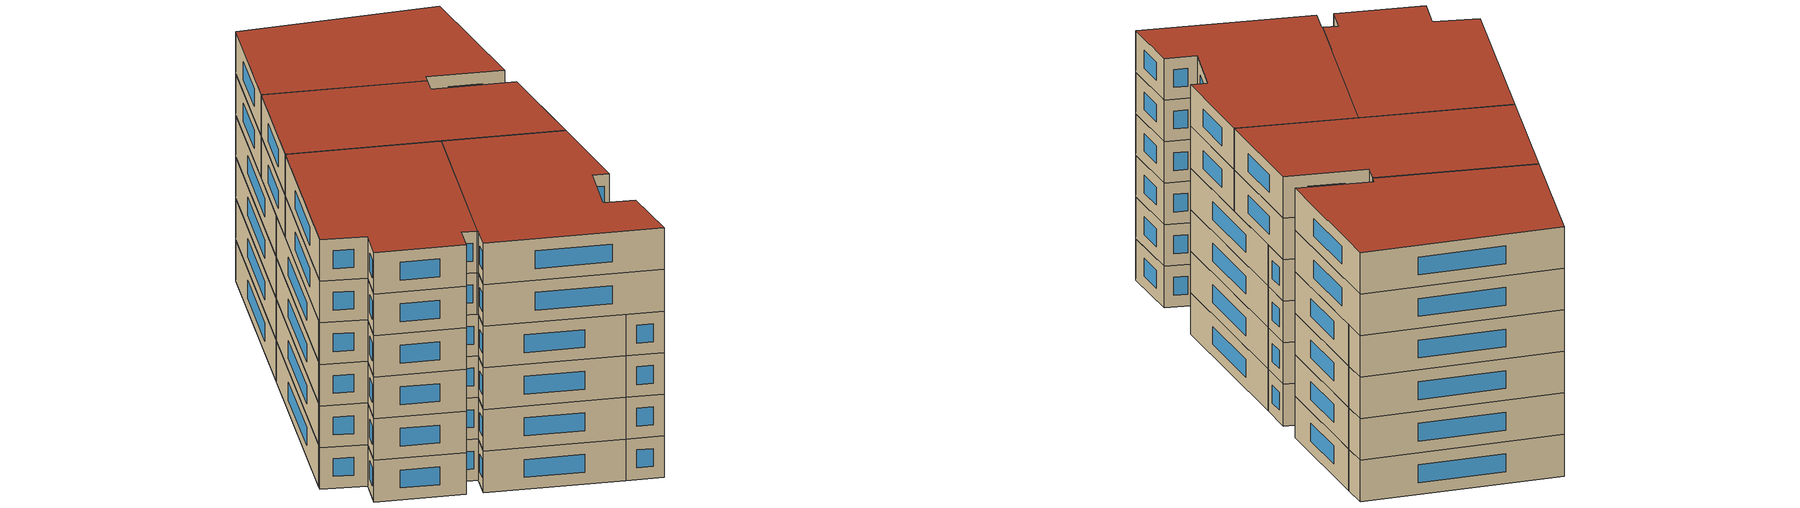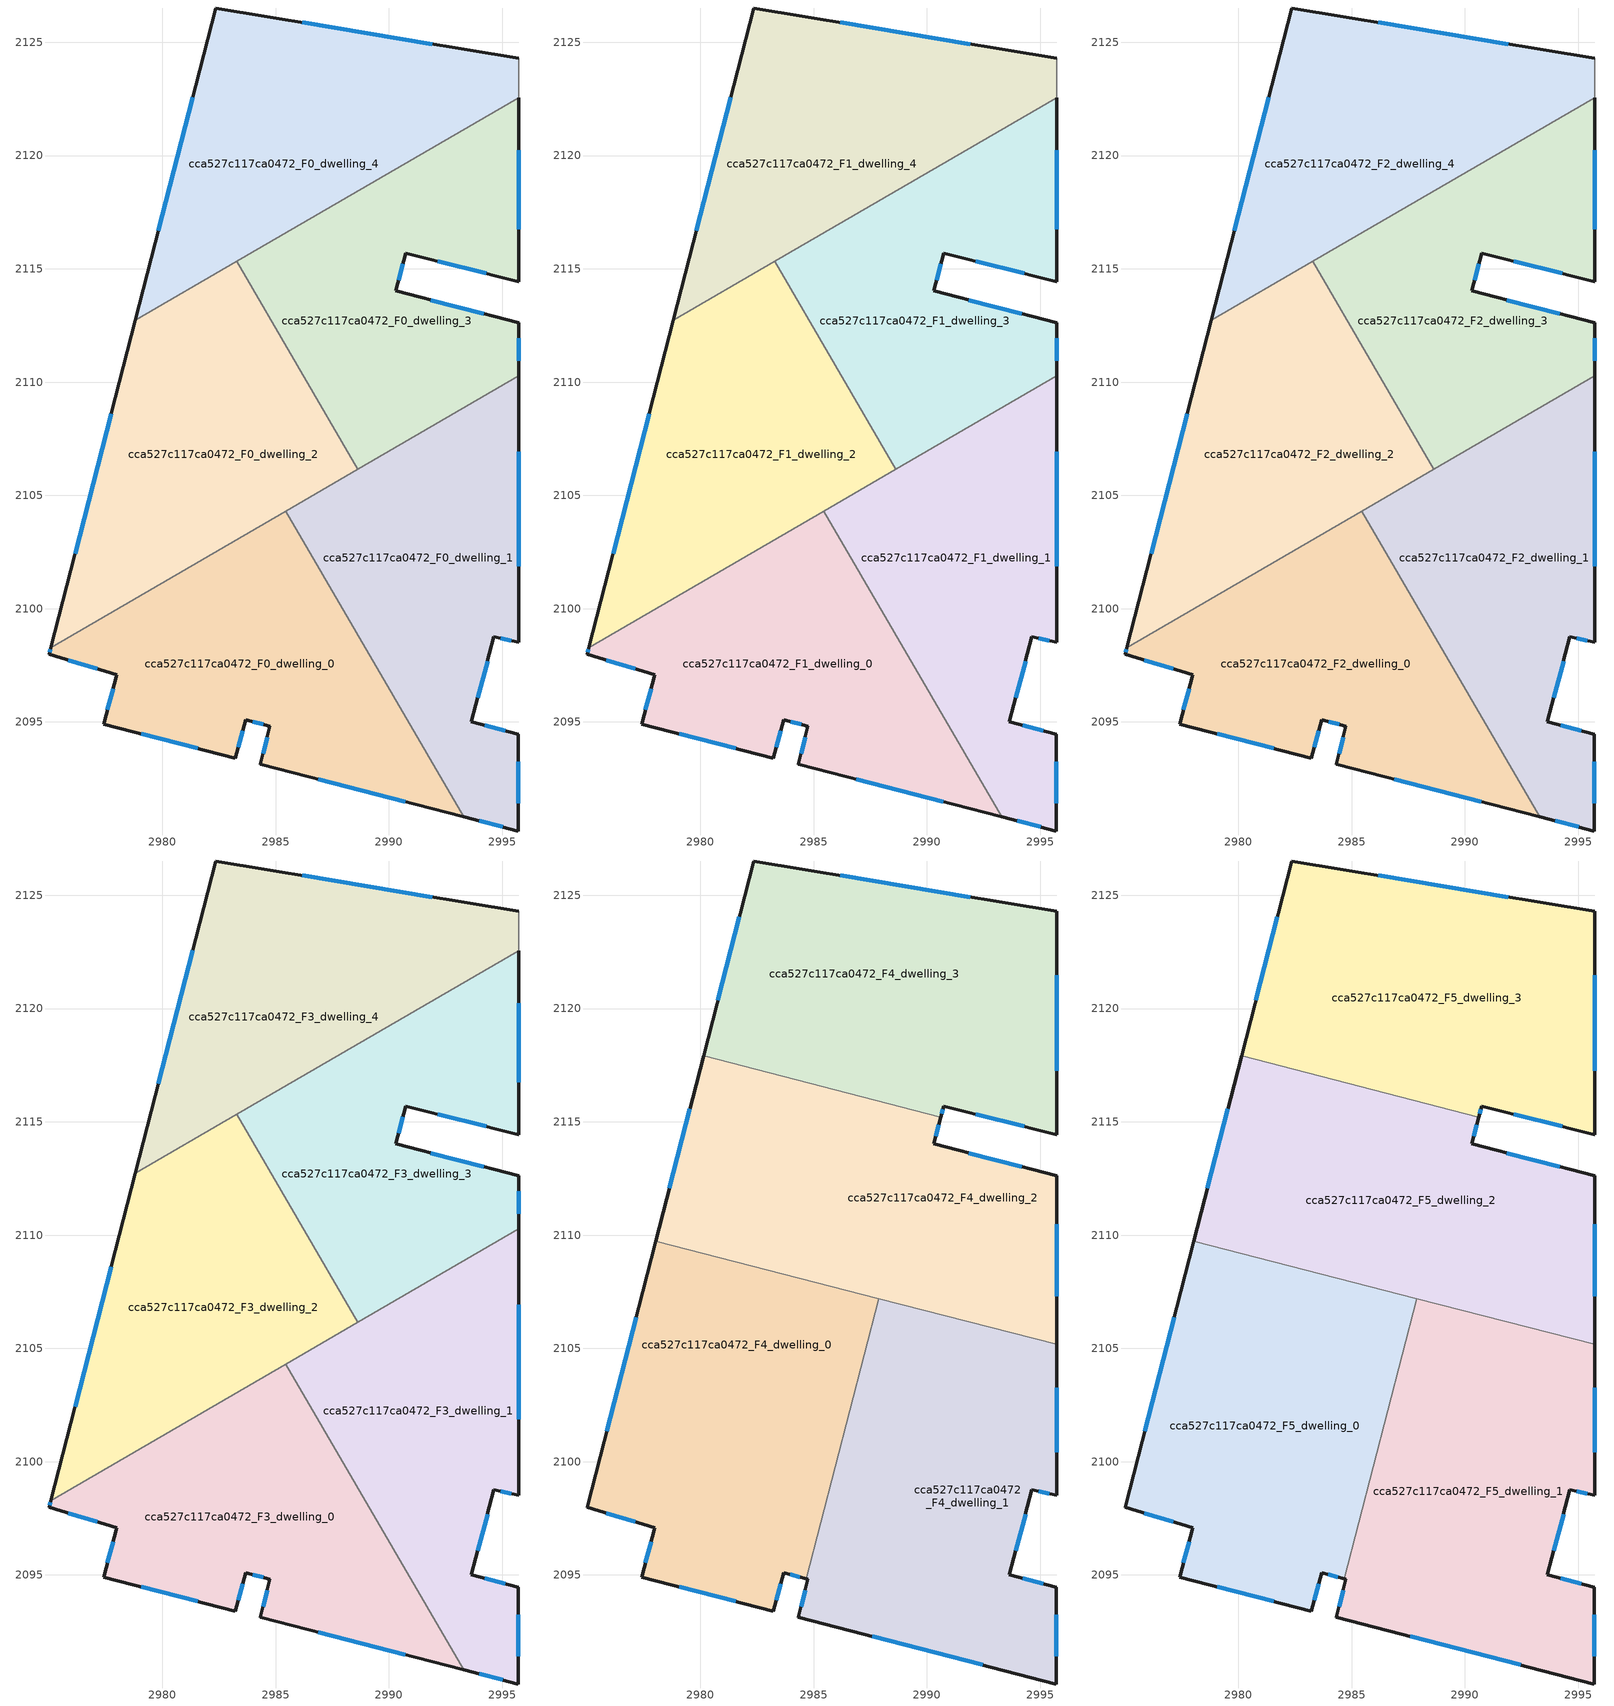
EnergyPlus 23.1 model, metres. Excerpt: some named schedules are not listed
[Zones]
cca527c117ca0472_F0_dwelling_0
 floor ground (EU_floor_Construction): 2985.46,2104.31 2993.3,2090.81 2984.33,2093.12 2984.76,2094.8 2983.68,2095.1 2983.23,2093.41 2977.42,2094.91 2977.99,2097.08 2975.01,2097.98 2975.09,2098.29 z0
 wall outside (EU_wall_Construction): 2975.09,2098.29 2975.01,2097.98 2977.99,2097.08 2977.42,2094.91 2983.23,2093.41 2983.68,2095.1 2984.76,2094.8 2984.33,2093.12 2993.3,2090.81 z0:3
 wall to cca527c117ca0472_F0_dwelling_1 (EU_wall_Construction): 2993.3,2090.81 2985.46,2104.31 z0:3
 wall to cca527c117ca0472_F0_dwelling_2 (EU_wall_Construction): 2985.46,2104.31 2975.09,2098.29 z0:3
 window (EU_Window_Construction): 2975.06,2098.2 2975.03,2098.07 / 2986.89,2092.46 2990.73,2091.47 / 2984.63,2094.32 2984.45,2093.6 / 2983.99,2095.01 2984.45,2094.89 / 2983.36,2093.89 2983.55,2094.62 / 2979.08,2094.48 2981.57,2093.83 / 2977.83,2096.46 2977.58,2095.53 / 2975.86,2097.73 2977.14,2097.34 z0.86:2.14
cca527c117ca0472_F0_dwelling_1
 floor ground (EU_floor_Construction): 2995.73,2110.27 2995.72,2098.52 2994.64,2098.75 2993.65,2095 2995.72,2094.46 2995.72,2090.18 2993.3,2090.81 2985.46,2104.31 z0
 wall outside (EU_wall_Construction): 2993.3,2090.81 2995.72,2090.18 2995.72,2094.46 2993.65,2095 2994.64,2098.75 2995.72,2098.52 2995.73,2110.27 z0:3
 wall to cca527c117ca0472_F0_dwelling_3 (EU_wall_Construction): 2995.73,2110.27 2988.63,2106.15 z0:3
 wall to cca527c117ca0472_F0_dwelling_2 (EU_wall_Construction): 2988.63,2106.15 2985.46,2104.31 z0:3
 window (EU_Window_Construction): 2994.95,2098.68 2995.42,2098.59 / 2993.93,2096.07 2994.36,2097.68 / 2995.13,2094.62 2994.24,2094.85 / 2995.72,2091.41 2995.72,2093.24 / 2993.99,2090.63 2995.03,2090.36 / 2995.73,2101.88 2995.73,2106.92 z0.86:2.14
cca527c117ca0472_F0_dwelling_2
 floor ground (EU_floor_Construction): 2983.29,2115.33 2988.63,2106.15 2975.09,2098.29 2978.81,2112.73 z0
 wall outside (EU_wall_Construction): 2978.81,2112.73 2975.09,2098.29 z0:3
 wall to cca527c117ca0472_F0_dwelling_3 (EU_wall_Construction): 2988.63,2106.15 2983.29,2115.33 z0:3
 wall to cca527c117ca0472_F0_dwelling_4 (EU_wall_Construction): 2983.29,2115.33 2978.81,2112.73 z0:3
 window (EU_Window_Construction): 2977.75,2108.6 2976.15,2102.41 z0.86:2.14
cca527c117ca0472_F0_dwelling_3
 floor ground (EU_floor_Construction): 2995.74,2122.56 2995.73,2114.43 2990.74,2115.7 2990.31,2114.02 2995.73,2112.61 2995.73,2110.27 2988.63,2106.15 2983.29,2115.33 z0
 wall outside (EU_wall_Construction): 2995.73,2110.27 2995.73,2112.61 2990.31,2114.02 2990.74,2115.7 2995.73,2114.43 2995.74,2122.56 z0:3
 wall to cca527c117ca0472_F0_dwelling_4 (EU_wall_Construction): 2995.74,2122.56 2983.29,2115.33 z0:3
 window (EU_Window_Construction): 2995.73,2110.94 2995.73,2111.95 / 2995.73,2116.76 2995.74,2120.24 / 2992.17,2115.33 2994.31,2114.79 / 2990.44,2114.5 2990.62,2115.22 / 2994.18,2113.02 2991.86,2113.62 z0.86:2.14
cca527c117ca0472_F0_dwelling_4
 floor ground (EU_floor_Construction): 2995.74,2124.29 2995.74,2122.56 2978.81,2112.73 2982.36,2126.51 z0
 wall outside (EU_wall_Construction): 2995.74,2124.29 2982.36,2126.51 2978.81,2112.73 z0:3
 wall adiabatic (EU_wall_Construction): 2995.74,2122.56 2995.74,2124.29 z0:3
 window (EU_Window_Construction): 2991.92,2124.92 2986.19,2125.88 / 2981.35,2122.58 2979.83,2116.67 z0.86:2.14
cca527c117ca0472_F1_dwelling_0
 floor to cca527c117ca0472_F0_dwelling_0 (EU_floor_Construction): 2985.46,2104.31 2993.3,2090.81 2984.33,2093.12 2984.76,2094.8 2983.68,2095.1 2983.23,2093.41 2977.42,2094.91 2977.99,2097.08 2975.01,2097.98 2975.09,2098.29 z3
 wall outside (EU_wall_Construction): 2975.09,2098.29 2975.01,2097.98 2977.99,2097.08 2977.42,2094.91 2983.23,2093.41 2983.68,2095.1 2984.76,2094.8 2984.33,2093.12 2993.3,2090.81 z3:6
 wall to cca527c117ca0472_F1_dwelling_1 (EU_wall_Construction): 2993.3,2090.81 2985.46,2104.31 z3:6
 wall to cca527c117ca0472_F1_dwelling_2 (EU_wall_Construction): 2985.46,2104.31 2975.09,2098.29 z3:6
 window (EU_Window_Construction): 2975.06,2098.2 2975.03,2098.07 / 2986.89,2092.46 2990.73,2091.47 / 2984.63,2094.32 2984.45,2093.6 / 2983.99,2095.01 2984.45,2094.89 / 2983.36,2093.89 2983.55,2094.62 / 2979.08,2094.48 2981.57,2093.83 / 2977.83,2096.46 2977.58,2095.53 / 2975.86,2097.73 2977.14,2097.34 z3.86:5.14
cca527c117ca0472_F1_dwelling_1
 floor to cca527c117ca0472_F0_dwelling_1 (EU_floor_Construction): 2995.73,2110.27 2995.72,2098.52 2994.64,2098.75 2993.65,2095 2995.72,2094.46 2995.72,2090.18 2993.3,2090.81 2985.46,2104.31 z3
 wall outside (EU_wall_Construction): 2993.3,2090.81 2995.72,2090.18 2995.72,2094.46 2993.65,2095 2994.64,2098.75 2995.72,2098.52 2995.73,2110.27 z3:6
 wall to cca527c117ca0472_F1_dwelling_3 (EU_wall_Construction): 2995.73,2110.27 2988.63,2106.15 z3:6
 wall to cca527c117ca0472_F1_dwelling_2 (EU_wall_Construction): 2988.63,2106.15 2985.46,2104.31 z3:6
 window (EU_Window_Construction): 2994.95,2098.68 2995.42,2098.59 / 2993.93,2096.07 2994.36,2097.68 / 2995.13,2094.62 2994.24,2094.85 / 2995.72,2091.41 2995.72,2093.24 / 2993.99,2090.63 2995.03,2090.36 / 2995.73,2101.88 2995.73,2106.92 z3.86:5.14
cca527c117ca0472_F1_dwelling_2
 floor to cca527c117ca0472_F0_dwelling_2 (EU_floor_Construction): 2983.29,2115.33 2988.63,2106.15 2975.09,2098.29 2978.81,2112.73 z3
 wall outside (EU_wall_Construction): 2978.81,2112.73 2975.09,2098.29 z3:6
 wall to cca527c117ca0472_F1_dwelling_3 (EU_wall_Construction): 2988.63,2106.15 2983.29,2115.33 z3:6
 wall to cca527c117ca0472_F1_dwelling_4 (EU_wall_Construction): 2983.29,2115.33 2978.81,2112.73 z3:6
 window (EU_Window_Construction): 2977.75,2108.6 2976.15,2102.41 z3.86:5.14
cca527c117ca0472_F1_dwelling_3
 floor to cca527c117ca0472_F0_dwelling_3 (EU_floor_Construction): 2995.74,2122.56 2995.73,2114.43 2990.74,2115.7 2990.31,2114.02 2995.73,2112.61 2995.73,2110.27 2988.63,2106.15 2983.29,2115.33 z3
 wall outside (EU_wall_Construction): 2995.73,2110.27 2995.73,2112.61 2990.31,2114.02 2990.74,2115.7 2995.73,2114.43 2995.74,2122.56 z3:6
 wall to cca527c117ca0472_F1_dwelling_4 (EU_wall_Construction): 2995.74,2122.56 2983.29,2115.33 z3:6
 window (EU_Window_Construction): 2995.73,2110.94 2995.73,2111.95 / 2995.73,2116.76 2995.74,2120.24 / 2992.17,2115.33 2994.31,2114.79 / 2990.44,2114.5 2990.62,2115.22 / 2994.18,2113.02 2991.86,2113.62 z3.86:5.14
cca527c117ca0472_F1_dwelling_4
 floor to cca527c117ca0472_F0_dwelling_4 (EU_floor_Construction): 2995.74,2124.29 2995.74,2122.56 2978.81,2112.73 2982.36,2126.51 z3
 wall outside (EU_wall_Construction): 2995.74,2124.29 2982.36,2126.51 2978.81,2112.73 z3:6
 wall adiabatic (EU_wall_Construction): 2995.74,2122.56 2995.74,2124.29 z3:6
 window (EU_Window_Construction): 2991.92,2124.92 2986.19,2125.88 / 2981.35,2122.58 2979.83,2116.67 z3.86:5.14
cca527c117ca0472_F2_dwelling_0
 floor to cca527c117ca0472_F1_dwelling_0 (EU_floor_Construction): 2985.46,2104.31 2993.3,2090.81 2984.33,2093.12 2984.76,2094.8 2983.68,2095.1 2983.23,2093.41 2977.42,2094.91 2977.99,2097.08 2975.01,2097.98 2975.09,2098.29 z6
 wall outside (EU_wall_Construction): 2975.09,2098.29 2975.01,2097.98 2977.99,2097.08 2977.42,2094.91 2983.23,2093.41 2983.68,2095.1 2984.76,2094.8 2984.33,2093.12 2993.3,2090.81 z6:9
 wall to cca527c117ca0472_F2_dwelling_1 (EU_wall_Construction): 2993.3,2090.81 2985.46,2104.31 z6:9
 wall to cca527c117ca0472_F2_dwelling_2 (EU_wall_Construction): 2985.46,2104.31 2975.09,2098.29 z6:9
 window (EU_Window_Construction): 2975.06,2098.2 2975.03,2098.07 / 2986.89,2092.46 2990.73,2091.47 / 2984.63,2094.32 2984.45,2093.6 / 2983.99,2095.01 2984.45,2094.89 / 2983.36,2093.89 2983.55,2094.62 / 2979.08,2094.48 2981.57,2093.83 / 2977.83,2096.46 2977.58,2095.53 / 2975.86,2097.73 2977.14,2097.34 z6.86:8.14
cca527c117ca0472_F2_dwelling_1
 floor to cca527c117ca0472_F1_dwelling_1 (EU_floor_Construction): 2995.73,2110.27 2995.72,2098.52 2994.64,2098.75 2993.65,2095 2995.72,2094.46 2995.72,2090.18 2993.3,2090.81 2985.46,2104.31 z6
 wall outside (EU_wall_Construction): 2993.3,2090.81 2995.72,2090.18 2995.72,2094.46 2993.65,2095 2994.64,2098.75 2995.72,2098.52 2995.73,2110.27 z6:9
 wall to cca527c117ca0472_F2_dwelling_3 (EU_wall_Construction): 2995.73,2110.27 2988.63,2106.15 z6:9
 wall to cca527c117ca0472_F2_dwelling_2 (EU_wall_Construction): 2988.63,2106.15 2985.46,2104.31 z6:9
 window (EU_Window_Construction): 2994.95,2098.68 2995.42,2098.59 / 2993.93,2096.07 2994.36,2097.68 / 2995.13,2094.62 2994.24,2094.85 / 2995.72,2091.41 2995.72,2093.24 / 2993.99,2090.63 2995.03,2090.36 / 2995.73,2101.88 2995.73,2106.92 z6.86:8.14
cca527c117ca0472_F2_dwelling_2
 floor to cca527c117ca0472_F1_dwelling_2 (EU_floor_Construction): 2983.29,2115.33 2988.63,2106.15 2975.09,2098.29 2978.81,2112.73 z6
 wall outside (EU_wall_Construction): 2978.81,2112.73 2975.09,2098.29 z6:9
 wall to cca527c117ca0472_F2_dwelling_3 (EU_wall_Construction): 2988.63,2106.15 2983.29,2115.33 z6:9
 wall to cca527c117ca0472_F2_dwelling_4 (EU_wall_Construction): 2983.29,2115.33 2978.81,2112.73 z6:9
 window (EU_Window_Construction): 2977.75,2108.6 2976.15,2102.41 z6.86:8.14
cca527c117ca0472_F2_dwelling_3
 floor to cca527c117ca0472_F1_dwelling_3 (EU_floor_Construction): 2995.74,2122.56 2995.73,2114.43 2990.74,2115.7 2990.31,2114.02 2995.73,2112.61 2995.73,2110.27 2988.63,2106.15 2983.29,2115.33 z6
 wall outside (EU_wall_Construction): 2995.73,2110.27 2995.73,2112.61 2990.31,2114.02 2990.74,2115.7 2995.73,2114.43 2995.74,2122.56 z6:9
 wall to cca527c117ca0472_F2_dwelling_4 (EU_wall_Construction): 2995.74,2122.56 2983.29,2115.33 z6:9
 window (EU_Window_Construction): 2995.73,2110.94 2995.73,2111.95 / 2995.73,2116.76 2995.74,2120.24 / 2992.17,2115.33 2994.31,2114.79 / 2990.44,2114.5 2990.62,2115.22 / 2994.18,2113.02 2991.86,2113.62 z6.86:8.14
cca527c117ca0472_F2_dwelling_4
 floor to cca527c117ca0472_F1_dwelling_4 (EU_floor_Construction): 2995.74,2124.29 2995.74,2122.56 2978.81,2112.73 2982.36,2126.51 z6
 wall outside (EU_wall_Construction): 2995.74,2124.29 2982.36,2126.51 2978.81,2112.73 z6:9
 wall adiabatic (EU_wall_Construction): 2995.74,2122.56 2995.74,2124.29 z6:9
 window (EU_Window_Construction): 2991.92,2124.92 2986.19,2125.88 / 2981.35,2122.58 2979.83,2116.67 z6.86:8.14
cca527c117ca0472_F3_dwelling_0
 floor to cca527c117ca0472_F2_dwelling_0 (EU_floor_Construction): 2985.46,2104.31 2993.3,2090.81 2984.33,2093.12 2984.76,2094.8 2983.68,2095.1 2983.23,2093.41 2977.42,2094.91 2977.99,2097.08 2975.01,2097.98 2975.09,2098.29 z9
 wall outside (EU_wall_Construction): 2975.09,2098.29 2975.01,2097.98 2977.99,2097.08 2977.42,2094.91 2983.23,2093.41 2983.68,2095.1 2984.76,2094.8 2984.33,2093.12 2993.3,2090.81 z9:12
 wall to cca527c117ca0472_F3_dwelling_1 (EU_wall_Construction): 2993.3,2090.81 2985.46,2104.31 z9:12
 wall to cca527c117ca0472_F3_dwelling_2 (EU_wall_Construction): 2985.46,2104.31 2975.09,2098.29 z9:12
 window (EU_Window_Construction): 2975.06,2098.2 2975.03,2098.07 / 2986.89,2092.46 2990.73,2091.47 / 2984.63,2094.32 2984.45,2093.6 / 2983.99,2095.01 2984.45,2094.89 / 2983.36,2093.89 2983.55,2094.62 / 2979.08,2094.48 2981.57,2093.83 / 2977.83,2096.46 2977.58,2095.53 / 2975.86,2097.73 2977.14,2097.34 z9.86:11.14
cca527c117ca0472_F3_dwelling_1
 floor to cca527c117ca0472_F2_dwelling_1 (EU_floor_Construction): 2995.73,2110.27 2995.72,2098.52 2994.64,2098.75 2993.65,2095 2995.72,2094.46 2995.72,2090.18 2993.3,2090.81 2985.46,2104.31 z9
 wall outside (EU_wall_Construction): 2993.3,2090.81 2995.72,2090.18 2995.72,2094.46 2993.65,2095 2994.64,2098.75 2995.72,2098.52 2995.73,2110.27 z9:12
 wall to cca527c117ca0472_F3_dwelling_3 (EU_wall_Construction): 2995.73,2110.27 2988.63,2106.15 z9:12
 wall to cca527c117ca0472_F3_dwelling_2 (EU_wall_Construction): 2988.63,2106.15 2985.46,2104.31 z9:12
 window (EU_Window_Construction): 2994.95,2098.68 2995.42,2098.59 / 2993.93,2096.07 2994.36,2097.68 / 2995.13,2094.62 2994.24,2094.85 / 2995.72,2091.41 2995.72,2093.24 / 2993.99,2090.63 2995.03,2090.36 / 2995.73,2101.88 2995.73,2106.92 z9.86:11.14
cca527c117ca0472_F3_dwelling_2
 floor to cca527c117ca0472_F2_dwelling_2 (EU_floor_Construction): 2983.29,2115.33 2988.63,2106.15 2975.09,2098.29 2978.81,2112.73 z9
 wall outside (EU_wall_Construction): 2978.81,2112.73 2975.09,2098.29 z9:12
 wall to cca527c117ca0472_F3_dwelling_3 (EU_wall_Construction): 2988.63,2106.15 2983.29,2115.33 z9:12
 wall to cca527c117ca0472_F3_dwelling_4 (EU_wall_Construction): 2983.29,2115.33 2978.81,2112.73 z9:12
 window (EU_Window_Construction): 2977.75,2108.6 2976.15,2102.41 z9.86:11.14
cca527c117ca0472_F3_dwelling_3
 floor to cca527c117ca0472_F2_dwelling_3 (EU_floor_Construction): 2995.74,2122.56 2995.73,2114.43 2990.74,2115.7 2990.31,2114.02 2995.73,2112.61 2995.73,2110.27 2988.63,2106.15 2983.29,2115.33 z9
 wall outside (EU_wall_Construction): 2995.73,2110.27 2995.73,2112.61 2990.31,2114.02 2990.74,2115.7 2995.73,2114.43 2995.74,2122.56 z9:12
 wall to cca527c117ca0472_F3_dwelling_4 (EU_wall_Construction): 2995.74,2122.56 2983.29,2115.33 z9:12
 window (EU_Window_Construction): 2995.73,2110.94 2995.73,2111.95 / 2995.73,2116.76 2995.74,2120.24 / 2992.17,2115.33 2994.31,2114.79 / 2990.44,2114.5 2990.62,2115.22 / 2994.18,2113.02 2991.86,2113.62 z9.86:11.14
cca527c117ca0472_F3_dwelling_4
 floor to cca527c117ca0472_F2_dwelling_4 (EU_floor_Construction): 2995.74,2124.29 2995.74,2122.56 2978.81,2112.73 2982.36,2126.51 z9
 wall outside (EU_wall_Construction): 2995.74,2124.29 2982.36,2126.51 2978.81,2112.73 z9:12
 wall adiabatic (EU_wall_Construction): 2995.74,2122.56 2995.74,2124.29 z9:12
 window (EU_Window_Construction): 2991.92,2124.92 2986.19,2125.88 / 2981.35,2122.58 2979.83,2116.67 z9.86:11.14
cca527c117ca0472_F4_dwelling_0
 floor to cca527c117ca0472_F3_dwelling_0 (EU_floor_Construction): 2985.46,2104.31 2986.61,2102.32 2984.68,2094.82 2983.68,2095.1 2983.23,2093.41 2977.42,2094.91 2977.99,2097.08 2975.01,2097.98 2975.09,2098.29 z12
 floor to cca527c117ca0472_F3_dwelling_2 (EU_floor_Construction): 2987.87,2107.2 2987.42,2105.45 2975.09,2098.29 2978.04,2109.73 z12
 floor to cca527c117ca0472_F3_dwelling_1 (EU_floor_Construction): 2987.42,2105.45 2986.61,2102.32 2985.46,2104.31 z12
 wall outside (EU_wall_Construction): 2978.04,2109.73 2975.01,2097.98 2977.99,2097.08 2977.42,2094.91 2983.23,2093.41 2983.68,2095.1 2984.68,2094.82 z12:15
 wall to cca527c117ca0472_F4_dwelling_1 (EU_wall_Construction): 2984.68,2094.82 2987.87,2107.2 z12:15
 wall to cca527c117ca0472_F4_dwelling_2 (EU_wall_Construction): 2987.87,2107.2 2978.04,2109.73 z12:15
 window (EU_Window_Construction): 2979.08,2094.48 2981.57,2093.83 / 2977.83,2096.46 2977.58,2095.53 / 2975.86,2097.73 2977.14,2097.34 / 2977.17,2106.38 2975.87,2101.34 / 2983.97,2095.02 2984.4,2094.9 / 2983.36,2093.89 2983.55,2094.62 z12.86:14.14
cca527c117ca0472_F4_dwelling_1
 floor to cca527c117ca0472_F3_dwelling_1 (EU_floor_Construction): 2995.73,2105.17 2995.72,2098.52 2994.64,2098.75 2993.65,2095 2995.72,2094.46 2995.72,2090.18 2993.3,2090.81 2986.61,2102.32 2987.42,2105.45 2989.65,2106.74 z12
 floor to cca527c117ca0472_F3_dwelling_0 (EU_floor_Construction): 2986.61,2102.32 2993.3,2090.81 2984.33,2093.12 2984.76,2094.8 2984.68,2094.82 z12
 floor to cca527c117ca0472_F3_dwelling_2 (EU_floor_Construction): 2988.04,2107.15 2988.63,2106.15 2987.42,2105.45 2987.87,2107.2 z12
 floor to cca527c117ca0472_F3_dwelling_3 (EU_floor_Construction): 2989.65,2106.74 2988.63,2106.15 2988.04,2107.15 z12
 wall outside (EU_wall_Construction): 2984.68,2094.82 2984.76,2094.8 2984.33,2093.12 2995.72,2090.18 2995.72,2094.46 2993.65,2095 2994.64,2098.75 2995.72,2098.52 2995.73,2105.17 z12:15
 wall to cca527c117ca0472_F4_dwelling_2 (EU_wall_Construction): 2995.73,2105.17 2987.87,2107.2 z12:15
 window (EU_Window_Construction): 2984.63,2094.32 2984.45,2093.6 / 2995.73,2100.42 2995.73,2103.27 / 2994.95,2098.68 2995.42,2098.59 / 2993.93,2096.07 2994.36,2097.68 / 2995.13,2094.62 2994.24,2094.85 / 2995.72,2091.41 2995.72,2093.24 / 2987.58,2092.28 2992.47,2091.02 z12.86:14.14
cca527c117ca0472_F4_dwelling_2
 floor to cca527c117ca0472_F3_dwelling_2 (EU_floor_Construction): 2983.29,2115.33 2988.04,2107.15 2978.04,2109.73 2978.81,2112.73 z12
 floor to cca527c117ca0472_F3_dwelling_3 (EU_floor_Construction): 2995.73,2112.61 2995.73,2110.27 2989.65,2106.74 2988.04,2107.15 2983.29,2115.33 2985.39,2116.55 2990.62,2115.21 2990.31,2114.02 z12
 floor to cca527c117ca0472_F3_dwelling_4 (EU_floor_Construction): 2985.39,2116.55 2978.81,2112.73 2980.15,2117.91 z12
 floor to cca527c117ca0472_F3_dwelling_1 (EU_floor_Construction): 2995.73,2110.27 2995.73,2105.17 2989.65,2106.74 z12
 wall outside (EU_wall_Construction): 2995.73,2105.17 2995.73,2112.61 2990.31,2114.02 2990.62,2115.21 / 2980.15,2117.91 2978.04,2109.73 z12:15
 wall to cca527c117ca0472_F4_dwelling_3 (EU_wall_Construction): 2990.62,2115.21 2980.15,2117.91 z12:15
 window (EU_Window_Construction): 2990.4,2114.36 2990.53,2114.87 / 2994.18,2113.02 2991.86,2113.62 / 2995.73,2107.3 2995.73,2110.49 / 2979.54,2115.57 2978.64,2112.07 z12.86:14.14
cca527c117ca0472_F4_dwelling_3
 floor to cca527c117ca0472_F3_dwelling_3 (EU_floor_Construction): 2995.74,2122.56 2995.73,2114.43 2990.74,2115.7 2990.62,2115.21 2985.39,2116.55 z12
 floor to cca527c117ca0472_F3_dwelling_4 (EU_floor_Construction): 2995.74,2124.29 2995.74,2122.56 2985.39,2116.55 2980.15,2117.91 2982.36,2126.51 z12
 wall outside (EU_wall_Construction): 2990.62,2115.21 2990.74,2115.7 2995.73,2114.43 2995.74,2124.29 2982.36,2126.51 2980.15,2117.91 z12:15
 window (EU_Window_Construction): 2981.73,2124.05 2980.78,2120.37 / 2991.92,2124.92 2986.19,2125.88 / 2995.73,2117.25 2995.74,2121.47 / 2992.17,2115.33 2994.31,2114.79 / 2990.65,2115.35 2990.71,2115.56 z12.86:14.14
cca527c117ca0472_F5_dwelling_0
 floor to cca527c117ca0472_F4_dwelling_0 (EU_floor_Construction): 2987.87,2107.2 2984.68,2094.82 2983.68,2095.1 2983.23,2093.41 2977.42,2094.91 2977.99,2097.08 2975.01,2097.98 2978.04,2109.73 z15
 wall outside (EU_wall_Construction): 2978.04,2109.73 2975.01,2097.98 2977.99,2097.08 2977.42,2094.91 2983.23,2093.41 2983.68,2095.1 2984.68,2094.82 z15:18
 wall to cca527c117ca0472_F5_dwelling_1 (EU_wall_Construction): 2984.68,2094.82 2987.87,2107.2 z15:18
 wall to cca527c117ca0472_F5_dwelling_2 (EU_wall_Construction): 2987.87,2107.2 2978.04,2109.73 z15:18
 window (EU_Window_Construction): 2979.08,2094.48 2981.57,2093.83 / 2977.83,2096.46 2977.58,2095.53 / 2975.86,2097.73 2977.14,2097.34 / 2977.17,2106.38 2975.87,2101.34 / 2983.97,2095.02 2984.4,2094.9 / 2983.36,2093.89 2983.55,2094.62 z15.86:17.14
 roof outside (EU_roof_Construction): 2984.68,2094.82 2987.87,2107.2 2978.04,2109.73 2975.01,2097.98 2977.99,2097.08 2977.42,2094.91 2983.23,2093.41 2983.68,2095.1 z18
cca527c117ca0472_F5_dwelling_1
 floor to cca527c117ca0472_F4_dwelling_1 (EU_floor_Construction): 2995.73,2105.17 2995.72,2098.52 2994.64,2098.75 2993.65,2095 2995.72,2094.46 2995.72,2090.18 2984.33,2093.12 2984.76,2094.8 2984.68,2094.82 2987.87,2107.2 z15
 wall outside (EU_wall_Construction): 2984.68,2094.82 2984.76,2094.8 2984.33,2093.12 2995.72,2090.18 2995.72,2094.46 2993.65,2095 2994.64,2098.75 2995.72,2098.52 2995.73,2105.17 z15:18
 wall to cca527c117ca0472_F5_dwelling_2 (EU_wall_Construction): 2995.73,2105.17 2987.87,2107.2 z15:18
 window (EU_Window_Construction): 2984.63,2094.32 2984.45,2093.6 / 2995.73,2100.42 2995.73,2103.27 / 2994.95,2098.68 2995.42,2098.59 / 2993.93,2096.07 2994.36,2097.68 / 2995.13,2094.62 2994.24,2094.85 / 2995.72,2091.41 2995.72,2093.24 / 2987.58,2092.28 2992.47,2091.02 z15.86:17.14
 roof outside (EU_roof_Construction): 2995.72,2090.18 2995.72,2094.46 2993.65,2095 2994.64,2098.75 2995.72,2098.52 2995.73,2105.17 2987.87,2107.2 2984.68,2094.82 2984.76,2094.8 2984.33,2093.12 z18
cca527c117ca0472_F5_dwelling_2
 floor to cca527c117ca0472_F4_dwelling_2 (EU_floor_Construction): 2995.73,2112.61 2995.73,2105.17 2978.04,2109.73 2980.15,2117.91 2990.62,2115.21 2990.31,2114.02 z15
 wall outside (EU_wall_Construction): 2995.73,2105.17 2995.73,2112.61 2990.31,2114.02 2990.62,2115.21 / 2980.15,2117.91 2978.04,2109.73 z15:18
 wall to cca527c117ca0472_F5_dwelling_3 (EU_wall_Construction): 2990.62,2115.21 2980.15,2117.91 z15:18
 window (EU_Window_Construction): 2990.4,2114.36 2990.53,2114.87 / 2994.18,2113.02 2991.86,2113.62 / 2995.73,2107.3 2995.73,2110.49 / 2979.54,2115.57 2978.64,2112.07 z15.86:17.14
 roof outside (EU_roof_Construction): 2995.73,2105.17 2995.73,2112.61 2990.31,2114.02 2990.62,2115.21 2980.15,2117.91 2978.04,2109.73 z18
cca527c117ca0472_F5_dwelling_3
 floor to cca527c117ca0472_F4_dwelling_3 (EU_floor_Construction): 2995.74,2124.29 2995.73,2114.43 2990.74,2115.7 2990.62,2115.21 2980.15,2117.91 2982.36,2126.51 z15
 wall outside (EU_wall_Construction): 2990.62,2115.21 2990.74,2115.7 2995.73,2114.43 2995.74,2124.29 2982.36,2126.51 2980.15,2117.91 z15:18
 window (EU_Window_Construction): 2981.73,2124.05 2980.78,2120.37 / 2991.92,2124.92 2986.19,2125.88 / 2995.73,2117.25 2995.74,2121.47 / 2992.17,2115.33 2994.31,2114.79 / 2990.65,2115.35 2990.71,2115.56 z15.86:17.14
 roof outside (EU_roof_Construction): 2995.73,2114.43 2995.74,2124.29 2982.36,2126.51 2980.15,2117.91 2990.62,2115.21 2990.74,2115.7 z18
[Building]
EU S2 Campaign: North Axis=0; Terrain=City; Solar Distribution=FullExterior
[Site:Location]
Helsinki-Vantaa.AP: Latitude=60.317; Longitude=24.963; Time Zone=2; Elevation=54.6
[SizingPeriod:WeatherFileDays]
AnnualSizingPeriod: Begin Month=1; Begin Day of Month=1; End Month=12; End Day of Month=31; Day of Week for Start Day=Monday; Use Weather File Daylight Saving Period=No; Use Weather File Rain and Snow Indicators=No
[MATERIAL]
EU_InternalMass_Material: Roughness=MediumRough; Thickness=0.1; Conductivity=1; Density=1800; Specific Heat=900; Thermal Absorptance=0.9; Solar Absorptance=0.7; Visible Absorptance=0.7
[MATERIAL:NOMASS] Roughness=MediumRough; Thermal Absorptance=0.9; Solar Absorptance=0.7; Visible Absorptance=0.7
Name | Thermal Resistance
EU_wall_NoMass | 5.91765
EU_roof_NoMass | 11.1778
EU_floor_NoMass | 6.2875
[WINDOWMATERIAL:SIMPLEGLAZINGSYSTEM]
EU_Window_SimpleGlazing: UFactor=0.994035; Solar Heat Gain Coefficient=0.7; Visible Transmittance=0.7
[CONSTRUCTION]
EU_wall_Construction: EU_wall_NoMass
EU_roof_Construction: EU_roof_NoMass
EU_floor_Construction: EU_floor_NoMass
EU_Window_Construction: EU_Window_SimpleGlazing
EU_InternalMass_Construction: EU_InternalMass_Material
[ZONE] Type=1; Multiplier=1; Ceiling Height=autocalculate; Floor Area=autocalculate; Part of Total Floor Area=Yes
Name | Volume
cca527c117ca0472_F0_dwelling_0; cca527c117ca0472_F1_dwelling_0; cca527c117ca0472_F2_dwelling_0; cca527c117ca0472_F3_dwelling_0 | 332.096
cca527c117ca0472_F4_dwelling_0; cca527c117ca0472_F5_dwelling_0 | 415.118
cca527c117ca0472_F0_dwelling_1; cca527c117ca0472_F1_dwelling_1; cca527c117ca0472_F2_dwelling_1; cca527c117ca0472_F3_dwelling_1 | 332.112
cca527c117ca0472_F4_dwelling_1; cca527c117ca0472_F5_dwelling_1 | 415.145
cca527c117ca0472_F0_dwelling_2; cca527c117ca0472_F1_dwelling_2; cca527c117ca0472_F2_dwelling_2; cca527c117ca0472_F3_dwelling_2 | 332.098
cca527c117ca0472_F4_dwelling_2; cca527c117ca0472_F5_dwelling_2 | 415.115
cca527c117ca0472_F0_dwelling_3; cca527c117ca0472_F1_dwelling_3; cca527c117ca0472_F2_dwelling_3; cca527c117ca0472_F3_dwelling_3 | 332.115
cca527c117ca0472_F4_dwelling_3; cca527c117ca0472_F5_dwelling_3 | 415.141
cca527c117ca0472_F0_dwelling_4; cca527c117ca0472_F1_dwelling_4; cca527c117ca0472_F2_dwelling_4; cca527c117ca0472_F3_dwelling_4 | 332.09
[INTERNALMASS] Construction=EU_InternalMass_Construction
Name | Zone or ZoneList | Surface Area
cca527c117ca0472_F0_dwelling_0_EU_InternalMass | cca527c117ca0472_F0_dwelling_0 | 110.7
cca527c117ca0472_F0_dwelling_1_EU_InternalMass | cca527c117ca0472_F0_dwelling_1 | 110.704
cca527c117ca0472_F0_dwelling_2_EU_InternalMass | cca527c117ca0472_F0_dwelling_2 | 110.699
cca527c117ca0472_F0_dwelling_3_EU_InternalMass | cca527c117ca0472_F0_dwelling_3 | 110.705
cca527c117ca0472_F0_dwelling_4_EU_InternalMass | cca527c117ca0472_F0_dwelling_4 | 110.697
cca527c117ca0472_F1_dwelling_0_EU_InternalMass | cca527c117ca0472_F1_dwelling_0 | 110.7
cca527c117ca0472_F1_dwelling_1_EU_InternalMass | cca527c117ca0472_F1_dwelling_1 | 110.704
cca527c117ca0472_F1_dwelling_2_EU_InternalMass | cca527c117ca0472_F1_dwelling_2 | 110.699
cca527c117ca0472_F1_dwelling_3_EU_InternalMass | cca527c117ca0472_F1_dwelling_3 | 110.705
cca527c117ca0472_F1_dwelling_4_EU_InternalMass | cca527c117ca0472_F1_dwelling_4 | 110.697
cca527c117ca0472_F2_dwelling_0_EU_InternalMass | cca527c117ca0472_F2_dwelling_0 | 110.7
cca527c117ca0472_F2_dwelling_1_EU_InternalMass | cca527c117ca0472_F2_dwelling_1 | 110.704
cca527c117ca0472_F2_dwelling_2_EU_InternalMass | cca527c117ca0472_F2_dwelling_2 | 110.699
cca527c117ca0472_F2_dwelling_3_EU_InternalMass | cca527c117ca0472_F2_dwelling_3 | 110.705
cca527c117ca0472_F2_dwelling_4_EU_InternalMass | cca527c117ca0472_F2_dwelling_4 | 110.697
cca527c117ca0472_F3_dwelling_0_EU_InternalMass | cca527c117ca0472_F3_dwelling_0 | 110.7
cca527c117ca0472_F3_dwelling_1_EU_InternalMass | cca527c117ca0472_F3_dwelling_1 | 110.704
cca527c117ca0472_F3_dwelling_2_EU_InternalMass | cca527c117ca0472_F3_dwelling_2 | 110.699
cca527c117ca0472_F3_dwelling_3_EU_InternalMass | cca527c117ca0472_F3_dwelling_3 | 110.705
cca527c117ca0472_F3_dwelling_4_EU_InternalMass | cca527c117ca0472_F3_dwelling_4 | 110.697
cca527c117ca0472_F4_dwelling_0_EU_InternalMass | cca527c117ca0472_F4_dwelling_0 | 138.37
cca527c117ca0472_F4_dwelling_1_EU_InternalMass | cca527c117ca0472_F4_dwelling_1 | 138.382
cca527c117ca0472_F4_dwelling_2_EU_InternalMass | cca527c117ca0472_F4_dwelling_2 | 138.377
cca527c117ca0472_F4_dwelling_3_EU_InternalMass | cca527c117ca0472_F4_dwelling_3 | 138.38
cca527c117ca0472_F5_dwelling_0_EU_InternalMass | cca527c117ca0472_F5_dwelling_0 | 138.37
cca527c117ca0472_F5_dwelling_1_EU_InternalMass | cca527c117ca0472_F5_dwelling_1 | 138.382
cca527c117ca0472_F5_dwelling_2_EU_InternalMass | cca527c117ca0472_F5_dwelling_2 | 138.377
cca527c117ca0472_F5_dwelling_3_EU_InternalMass | cca527c117ca0472_F5_dwelling_3 | 138.38
[OTHEREQUIPMENT] Fuel Type=Electricity; Design Level Calculation Method=Watts/Area; Power per Zone Floor Area=1; Fraction Latent=0; Fraction Radiant=0; Fraction Lost=0; Carbon Dioxide Generation Rate=0; EndUse Subcategory=EU_Step8_InternalGains
Name | Zone or ZoneList or Space or SpaceList | Schedule
EU_Step8_InternalGain_cca527c117ca0472_F0_dwelling_0_f000 | cca527c117ca0472_F0_dwelling_0 | EU_Step8_GainSchedule_cca527c117ca0472_F0_dwelling_0_f000
EU_Step8_InternalGain_cca527c117ca0472_F0_dwelling_1_f000 | cca527c117ca0472_F0_dwelling_1 | EU_Step8_GainSchedule_cca527c117ca0472_F0_dwelling_1_f000
EU_Step8_InternalGain_cca527c117ca0472_F0_dwelling_2_f000 | cca527c117ca0472_F0_dwelling_2 | EU_Step8_GainSchedule_cca527c117ca0472_F0_dwelling_2_f000
EU_Step8_InternalGain_cca527c117ca0472_F0_dwelling_3_f000 | cca527c117ca0472_F0_dwelling_3 | EU_Step8_GainSchedule_cca527c117ca0472_F0_dwelling_3_f000
EU_Step8_InternalGain_cca527c117ca0472_F0_dwelling_4_f000 | cca527c117ca0472_F0_dwelling_4 | EU_Step8_GainSchedule_cca527c117ca0472_F0_dwelling_4_f000
EU_Step8_InternalGain_cca527c117ca0472_F1_dwelling_0_f000 | cca527c117ca0472_F1_dwelling_0 | EU_Step8_GainSchedule_cca527c117ca0472_F1_dwelling_0_f000
EU_Step8_InternalGain_cca527c117ca0472_F1_dwelling_1_f000 | cca527c117ca0472_F1_dwelling_1 | EU_Step8_GainSchedule_cca527c117ca0472_F1_dwelling_1_f000
EU_Step8_InternalGain_cca527c117ca0472_F1_dwelling_2_f000 | cca527c117ca0472_F1_dwelling_2 | EU_Step8_GainSchedule_cca527c117ca0472_F1_dwelling_2_f000
EU_Step8_InternalGain_cca527c117ca0472_F1_dwelling_3_f000 | cca527c117ca0472_F1_dwelling_3 | EU_Step8_GainSchedule_cca527c117ca0472_F1_dwelling_3_f000
EU_Step8_InternalGain_cca527c117ca0472_F1_dwelling_4_f000 | cca527c117ca0472_F1_dwelling_4 | EU_Step8_GainSchedule_cca527c117ca0472_F1_dwelling_4_f000
EU_Step8_InternalGain_cca527c117ca0472_F2_dwelling_0_f000 | cca527c117ca0472_F2_dwelling_0 | EU_Step8_GainSchedule_cca527c117ca0472_F2_dwelling_0_f000
EU_Step8_InternalGain_cca527c117ca0472_F2_dwelling_1_f000 | cca527c117ca0472_F2_dwelling_1 | EU_Step8_GainSchedule_cca527c117ca0472_F2_dwelling_1_f000
EU_Step8_InternalGain_cca527c117ca0472_F2_dwelling_2_f000 | cca527c117ca0472_F2_dwelling_2 | EU_Step8_GainSchedule_cca527c117ca0472_F2_dwelling_2_f000
EU_Step8_InternalGain_cca527c117ca0472_F2_dwelling_3_f000 | cca527c117ca0472_F2_dwelling_3 | EU_Step8_GainSchedule_cca527c117ca0472_F2_dwelling_3_f000
EU_Step8_InternalGain_cca527c117ca0472_F2_dwelling_4_f000 | cca527c117ca0472_F2_dwelling_4 | EU_Step8_GainSchedule_cca527c117ca0472_F2_dwelling_4_f000
EU_Step8_InternalGain_cca527c117ca0472_F3_dwelling_0_f000 | cca527c117ca0472_F3_dwelling_0 | EU_Step8_GainSchedule_cca527c117ca0472_F3_dwelling_0_f000
EU_Step8_InternalGain_cca527c117ca0472_F3_dwelling_1_f000 | cca527c117ca0472_F3_dwelling_1 | EU_Step8_GainSchedule_cca527c117ca0472_F3_dwelling_1_f000
EU_Step8_InternalGain_cca527c117ca0472_F3_dwelling_2_f000 | cca527c117ca0472_F3_dwelling_2 | EU_Step8_GainSchedule_cca527c117ca0472_F3_dwelling_2_f000
EU_Step8_InternalGain_cca527c117ca0472_F3_dwelling_3_f000 | cca527c117ca0472_F3_dwelling_3 | EU_Step8_GainSchedule_cca527c117ca0472_F3_dwelling_3_f000
EU_Step8_InternalGain_cca527c117ca0472_F3_dwelling_4_f000 | cca527c117ca0472_F3_dwelling_4 | EU_Step8_GainSchedule_cca527c117ca0472_F3_dwelling_4_f000
EU_Step8_InternalGain_cca527c117ca0472_F4_dwelling_0_f000 | cca527c117ca0472_F4_dwelling_0 | EU_Step8_GainSchedule_cca527c117ca0472_F4_dwelling_0_f000
EU_Step8_InternalGain_cca527c117ca0472_F4_dwelling_1_f000 | cca527c117ca0472_F4_dwelling_1 | EU_Step8_GainSchedule_cca527c117ca0472_F4_dwelling_1_f000
EU_Step8_InternalGain_cca527c117ca0472_F4_dwelling_2_f000 | cca527c117ca0472_F4_dwelling_2 | EU_Step8_GainSchedule_cca527c117ca0472_F4_dwelling_2_f000
EU_Step8_InternalGain_cca527c117ca0472_F4_dwelling_3_f000 | cca527c117ca0472_F4_dwelling_3 | EU_Step8_GainSchedule_cca527c117ca0472_F4_dwelling_3_f000
EU_Step8_InternalGain_cca527c117ca0472_F5_dwelling_0_f000 | cca527c117ca0472_F5_dwelling_0 | EU_Step8_GainSchedule_cca527c117ca0472_F5_dwelling_0_f000
EU_Step8_InternalGain_cca527c117ca0472_F5_dwelling_1_f000 | cca527c117ca0472_F5_dwelling_1 | EU_Step8_GainSchedule_cca527c117ca0472_F5_dwelling_1_f000
EU_Step8_InternalGain_cca527c117ca0472_F5_dwelling_2_f000 | cca527c117ca0472_F5_dwelling_2 | EU_Step8_GainSchedule_cca527c117ca0472_F5_dwelling_2_f000
EU_Step8_InternalGain_cca527c117ca0472_F5_dwelling_3_f000 | cca527c117ca0472_F5_dwelling_3 | EU_Step8_GainSchedule_cca527c117ca0472_F5_dwelling_3_f000
[ZONEVENTILATION:DESIGNFLOWRATE] Schedule=EU_AlwaysOn; Design Flow Rate Calculation Method=AirChanges/Hour; Air Changes per Hour=0.596421; Ventilation Type=Natural; Fan Pressure Rise=0; Fan Total Efficiency=1; Constant Term Coefficient=1; Temperature Term Coefficient=0; Velocity Term Coefficient=0; Velocity Squared Term Coefficient=0; Minimum Indoor Temperature=-100; Maximum Indoor Temperature=100; Delta Temperature=-100; Minimum Outdoor Temperature=-100; Maximum Outdoor Temperature=100; Maximum Wind Speed=40
Name | Zone or ZoneList or Space or SpaceList
EU_ConstantAir_cca527c117ca0472_F0_dwelling_0 | cca527c117ca0472_F0_dwelling_0
EU_ConstantAir_cca527c117ca0472_F0_dwelling_1 | cca527c117ca0472_F0_dwelling_1
EU_ConstantAir_cca527c117ca0472_F0_dwelling_2 | cca527c117ca0472_F0_dwelling_2
EU_ConstantAir_cca527c117ca0472_F0_dwelling_3 | cca527c117ca0472_F0_dwelling_3
EU_ConstantAir_cca527c117ca0472_F0_dwelling_4 | cca527c117ca0472_F0_dwelling_4
EU_ConstantAir_cca527c117ca0472_F1_dwelling_0 | cca527c117ca0472_F1_dwelling_0
EU_ConstantAir_cca527c117ca0472_F1_dwelling_1 | cca527c117ca0472_F1_dwelling_1
EU_ConstantAir_cca527c117ca0472_F1_dwelling_2 | cca527c117ca0472_F1_dwelling_2
EU_ConstantAir_cca527c117ca0472_F1_dwelling_3 | cca527c117ca0472_F1_dwelling_3
EU_ConstantAir_cca527c117ca0472_F1_dwelling_4 | cca527c117ca0472_F1_dwelling_4
EU_ConstantAir_cca527c117ca0472_F2_dwelling_0 | cca527c117ca0472_F2_dwelling_0
EU_ConstantAir_cca527c117ca0472_F2_dwelling_1 | cca527c117ca0472_F2_dwelling_1
EU_ConstantAir_cca527c117ca0472_F2_dwelling_2 | cca527c117ca0472_F2_dwelling_2
EU_ConstantAir_cca527c117ca0472_F2_dwelling_3 | cca527c117ca0472_F2_dwelling_3
EU_ConstantAir_cca527c117ca0472_F2_dwelling_4 | cca527c117ca0472_F2_dwelling_4
EU_ConstantAir_cca527c117ca0472_F3_dwelling_0 | cca527c117ca0472_F3_dwelling_0
EU_ConstantAir_cca527c117ca0472_F3_dwelling_1 | cca527c117ca0472_F3_dwelling_1
EU_ConstantAir_cca527c117ca0472_F3_dwelling_2 | cca527c117ca0472_F3_dwelling_2
EU_ConstantAir_cca527c117ca0472_F3_dwelling_3 | cca527c117ca0472_F3_dwelling_3
EU_ConstantAir_cca527c117ca0472_F3_dwelling_4 | cca527c117ca0472_F3_dwelling_4
EU_ConstantAir_cca527c117ca0472_F4_dwelling_0 | cca527c117ca0472_F4_dwelling_0
EU_ConstantAir_cca527c117ca0472_F4_dwelling_1 | cca527c117ca0472_F4_dwelling_1
EU_ConstantAir_cca527c117ca0472_F4_dwelling_2 | cca527c117ca0472_F4_dwelling_2
EU_ConstantAir_cca527c117ca0472_F4_dwelling_3 | cca527c117ca0472_F4_dwelling_3
EU_ConstantAir_cca527c117ca0472_F5_dwelling_0 | cca527c117ca0472_F5_dwelling_0
EU_ConstantAir_cca527c117ca0472_F5_dwelling_1 | cca527c117ca0472_F5_dwelling_1
EU_ConstantAir_cca527c117ca0472_F5_dwelling_2 | cca527c117ca0472_F5_dwelling_2
EU_ConstantAir_cca527c117ca0472_F5_dwelling_3 | cca527c117ca0472_F5_dwelling_3
[HVACTEMPLATE:ZONE:IDEALLOADSAIRSYSTEM] System Availability Schedule=EU_AlwaysOn; Maximum Heating Supply Air Temperature=50; Minimum Cooling Supply Air Temperature=13; Maximum Heating Supply Air Humidity Ratio=0.0156; Minimum Cooling Supply Air Humidity Ratio=0.0077; Heating Limit=NoLimit; Cooling Limit=NoLimit; Heating Availability Schedule=EU_AlwaysOn; Cooling Availability Schedule=EU_CoolingOff; Dehumidification Control Type=ConstantSensibleHeatRatio; Cooling Sensible Heat Ratio=0.7; Dehumidification Setpoint=60; Humidification Control Type=None; Humidification Setpoint=30; Outdoor Air Method=None; Outdoor Air Flow Rate per Person=0.00944; Outdoor Air Flow Rate per Zone Floor Area=0; Outdoor Air Flow Rate per Zone=0; Demand Controlled Ventilation Type=None; Outdoor Air Economizer Type=NoEconomizer; Heat Recovery Type=None; Sensible Heat Recovery Effectiveness=0.7; Latent Heat Recovery Effectiveness=0.65
Name | Template Thermostat
cca527c117ca0472_F0_dwelling_0 | EU_HeatOnly_cca527c117ca0472_F0_dwelling_0
cca527c117ca0472_F0_dwelling_1 | EU_HeatOnly_cca527c117ca0472_F0_dwelling_1
cca527c117ca0472_F0_dwelling_2 | EU_HeatOnly_cca527c117ca0472_F0_dwelling_2
cca527c117ca0472_F0_dwelling_3 | EU_HeatOnly_cca527c117ca0472_F0_dwelling_3
cca527c117ca0472_F0_dwelling_4 | EU_HeatOnly_cca527c117ca0472_F0_dwelling_4
cca527c117ca0472_F1_dwelling_0 | EU_HeatOnly_cca527c117ca0472_F1_dwelling_0
cca527c117ca0472_F1_dwelling_1 | EU_HeatOnly_cca527c117ca0472_F1_dwelling_1
cca527c117ca0472_F1_dwelling_2 | EU_HeatOnly_cca527c117ca0472_F1_dwelling_2
cca527c117ca0472_F1_dwelling_3 | EU_HeatOnly_cca527c117ca0472_F1_dwelling_3
cca527c117ca0472_F1_dwelling_4 | EU_HeatOnly_cca527c117ca0472_F1_dwelling_4
cca527c117ca0472_F2_dwelling_0 | EU_HeatOnly_cca527c117ca0472_F2_dwelling_0
cca527c117ca0472_F2_dwelling_1 | EU_HeatOnly_cca527c117ca0472_F2_dwelling_1
cca527c117ca0472_F2_dwelling_2 | EU_HeatOnly_cca527c117ca0472_F2_dwelling_2
cca527c117ca0472_F2_dwelling_3 | EU_HeatOnly_cca527c117ca0472_F2_dwelling_3
cca527c117ca0472_F2_dwelling_4 | EU_HeatOnly_cca527c117ca0472_F2_dwelling_4
cca527c117ca0472_F3_dwelling_0 | EU_HeatOnly_cca527c117ca0472_F3_dwelling_0
cca527c117ca0472_F3_dwelling_1 | EU_HeatOnly_cca527c117ca0472_F3_dwelling_1
cca527c117ca0472_F3_dwelling_2 | EU_HeatOnly_cca527c117ca0472_F3_dwelling_2
cca527c117ca0472_F3_dwelling_3 | EU_HeatOnly_cca527c117ca0472_F3_dwelling_3
cca527c117ca0472_F3_dwelling_4 | EU_HeatOnly_cca527c117ca0472_F3_dwelling_4
cca527c117ca0472_F4_dwelling_0 | EU_HeatOnly_cca527c117ca0472_F4_dwelling_0
cca527c117ca0472_F4_dwelling_1 | EU_HeatOnly_cca527c117ca0472_F4_dwelling_1
cca527c117ca0472_F4_dwelling_2 | EU_HeatOnly_cca527c117ca0472_F4_dwelling_2
cca527c117ca0472_F4_dwelling_3 | EU_HeatOnly_cca527c117ca0472_F4_dwelling_3
cca527c117ca0472_F5_dwelling_0 | EU_HeatOnly_cca527c117ca0472_F5_dwelling_0
cca527c117ca0472_F5_dwelling_1 | EU_HeatOnly_cca527c117ca0472_F5_dwelling_1
cca527c117ca0472_F5_dwelling_2 | EU_HeatOnly_cca527c117ca0472_F5_dwelling_2
cca527c117ca0472_F5_dwelling_3 | EU_HeatOnly_cca527c117ca0472_F5_dwelling_3
[SIZING:ZONE] Zone Cooling Design Supply Air Temperature Input Method=SupplyAirTemperature; Zone Cooling Design Supply Air Temperature=13; Zone Heating Design Supply Air Temperature Input Method=SupplyAirTemperature; Zone Heating Design Supply Air Temperature=50; Zone Cooling Design Supply Air Humidity Ratio=0.008; Zone Heating Design Supply Air Humidity Ratio=0.008; Cooling Design Air Flow Method=DesignDay; Cooling Design Air Flow Rate=0; Cooling Minimum Air Flow per Zone Floor Area=0.000762; Cooling Minimum Air Flow=0; Cooling Minimum Air Flow Fraction=0.2; Heating Design Air Flow Method=DesignDay; Heating Design Air Flow Rate=0; Heating Maximum Air Flow per Zone Floor Area=0.002032; Heating Maximum Air Flow=0.141576; Heating Maximum Air Flow Fraction=0.3; Account for Dedicated Outdoor Air System=No; Dedicated Outdoor Air System Control Strategy=NeutralSupplyAir; Dedicated Outdoor Air Low Setpoint Temperature for Design=autosize; Dedicated Outdoor Air High Setpoint Temperature for Design=autosize; Zone Load Sizing Method=Sensible Load Only No Latent Load; Zone Latent Cooling Design Supply Air Humidity Ratio Input Method=HumidityRatioDifference; Zone Cooling Design Supply Air Humidity Ratio Difference=0.005; Zone Latent Heating Design Supply Air Humidity Ratio Input Method=HumidityRatioDifference; Zone Humidification Design Supply Air Humidity Ratio Difference=0.005
cca527c117ca0472_F0_dwelling_0; cca527c117ca0472_F0_dwelling_1; cca527c117ca0472_F0_dwelling_2; cca527c117ca0472_F0_dwelling_3; cca527c117ca0472_F0_dwelling_4; cca527c117ca0472_F1_dwelling_0; cca527c117ca0472_F1_dwelling_1; cca527c117ca0472_F1_dwelling_2; cca527c117ca0472_F1_dwelling_3; cca527c117ca0472_F1_dwelling_4; cca527c117ca0472_F2_dwelling_0; cca527c117ca0472_F2_dwelling_1; cca527c117ca0472_F2_dwelling_2; cca527c117ca0472_F2_dwelling_3; cca527c117ca0472_F2_dwelling_4; cca527c117ca0472_F3_dwelling_0; cca527c117ca0472_F3_dwelling_1; cca527c117ca0472_F3_dwelling_2; cca527c117ca0472_F3_dwelling_3; cca527c117ca0472_F3_dwelling_4; cca527c117ca0472_F4_dwelling_0; cca527c117ca0472_F4_dwelling_1; cca527c117ca0472_F4_dwelling_2; cca527c117ca0472_F4_dwelling_3; cca527c117ca0472_F5_dwelling_0; cca527c117ca0472_F5_dwelling_1; cca527c117ca0472_F5_dwelling_2; cca527c117ca0472_F5_dwelling_3
[SCHEDULE:FILE] Column Number=1; Rows to Skip at Top=0; Number of Hours of Data=8760; Column Separator=Comma; Interpolate to Timestep=No; Minutes per Item=60; Adjust Schedule for Daylight Savings=Yes
Name | File
EU_Step8_GainSchedule_cca527c117ca0472_F0_dwelling_0_f000 | ../../schedules/cca527c117ca0472/cca527c117ca0472_F0_dwelling_0_f000_gain.csv
EU_Step8_GainSchedule_cca527c117ca0472_F0_dwelling_1_f000 | ../../schedules/cca527c117ca0472/cca527c117ca0472_F0_dwelling_1_f000_gain.csv
EU_Step8_GainSchedule_cca527c117ca0472_F0_dwelling_2_f000 | ../../schedules/cca527c117ca0472/cca527c117ca0472_F0_dwelling_2_f000_gain.csv
EU_Step8_GainSchedule_cca527c117ca0472_F0_dwelling_3_f000 | ../../schedules/cca527c117ca0472/cca527c117ca0472_F0_dwelling_3_f000_gain.csv
EU_Step8_GainSchedule_cca527c117ca0472_F0_dwelling_4_f000 | ../../schedules/cca527c117ca0472/cca527c117ca0472_F0_dwelling_4_f000_gain.csv
EU_Step8_GainSchedule_cca527c117ca0472_F1_dwelling_0_f000 | ../../schedules/cca527c117ca0472/cca527c117ca0472_F1_dwelling_0_f000_gain.csv
EU_Step8_GainSchedule_cca527c117ca0472_F1_dwelling_1_f000 | ../../schedules/cca527c117ca0472/cca527c117ca0472_F1_dwelling_1_f000_gain.csv
EU_Step8_GainSchedule_cca527c117ca0472_F1_dwelling_2_f000 | ../../schedules/cca527c117ca0472/cca527c117ca0472_F1_dwelling_2_f000_gain.csv
EU_Step8_GainSchedule_cca527c117ca0472_F1_dwelling_3_f000 | ../../schedules/cca527c117ca0472/cca527c117ca0472_F1_dwelling_3_f000_gain.csv
EU_Step8_GainSchedule_cca527c117ca0472_F1_dwelling_4_f000 | ../../schedules/cca527c117ca0472/cca527c117ca0472_F1_dwelling_4_f000_gain.csv
EU_Step8_GainSchedule_cca527c117ca0472_F2_dwelling_0_f000 | ../../schedules/cca527c117ca0472/cca527c117ca0472_F2_dwelling_0_f000_gain.csv
EU_Step8_GainSchedule_cca527c117ca0472_F2_dwelling_1_f000 | ../../schedules/cca527c117ca0472/cca527c117ca0472_F2_dwelling_1_f000_gain.csv
EU_Step8_GainSchedule_cca527c117ca0472_F2_dwelling_2_f000 | ../../schedules/cca527c117ca0472/cca527c117ca0472_F2_dwelling_2_f000_gain.csv
EU_Step8_GainSchedule_cca527c117ca0472_F2_dwelling_3_f000 | ../../schedules/cca527c117ca0472/cca527c117ca0472_F2_dwelling_3_f000_gain.csv
EU_Step8_GainSchedule_cca527c117ca0472_F2_dwelling_4_f000 | ../../schedules/cca527c117ca0472/cca527c117ca0472_F2_dwelling_4_f000_gain.csv
EU_Step8_GainSchedule_cca527c117ca0472_F3_dwelling_0_f000 | ../../schedules/cca527c117ca0472/cca527c117ca0472_F3_dwelling_0_f000_gain.csv
EU_Step8_GainSchedule_cca527c117ca0472_F3_dwelling_1_f000 | ../../schedules/cca527c117ca0472/cca527c117ca0472_F3_dwelling_1_f000_gain.csv
EU_Step8_GainSchedule_cca527c117ca0472_F3_dwelling_2_f000 | ../../schedules/cca527c117ca0472/cca527c117ca0472_F3_dwelling_2_f000_gain.csv
EU_Step8_GainSchedule_cca527c117ca0472_F3_dwelling_3_f000 | ../../schedules/cca527c117ca0472/cca527c117ca0472_F3_dwelling_3_f000_gain.csv
EU_Step8_GainSchedule_cca527c117ca0472_F3_dwelling_4_f000 | ../../schedules/cca527c117ca0472/cca527c117ca0472_F3_dwelling_4_f000_gain.csv
EU_Step8_GainSchedule_cca527c117ca0472_F4_dwelling_0_f000 | ../../schedules/cca527c117ca0472/cca527c117ca0472_F4_dwelling_0_f000_gain.csv
EU_Step8_GainSchedule_cca527c117ca0472_F4_dwelling_1_f000 | ../../schedules/cca527c117ca0472/cca527c117ca0472_F4_dwelling_1_f000_gain.csv
EU_Step8_GainSchedule_cca527c117ca0472_F4_dwelling_2_f000 | ../../schedules/cca527c117ca0472/cca527c117ca0472_F4_dwelling_2_f000_gain.csv
EU_Step8_GainSchedule_cca527c117ca0472_F4_dwelling_3_f000 | ../../schedules/cca527c117ca0472/cca527c117ca0472_F4_dwelling_3_f000_gain.csv
EU_Step8_GainSchedule_cca527c117ca0472_F5_dwelling_0_f000 | ../../schedules/cca527c117ca0472/cca527c117ca0472_F5_dwelling_0_f000_gain.csv
EU_Step8_GainSchedule_cca527c117ca0472_F5_dwelling_1_f000 | ../../schedules/cca527c117ca0472/cca527c117ca0472_F5_dwelling_1_f000_gain.csv
